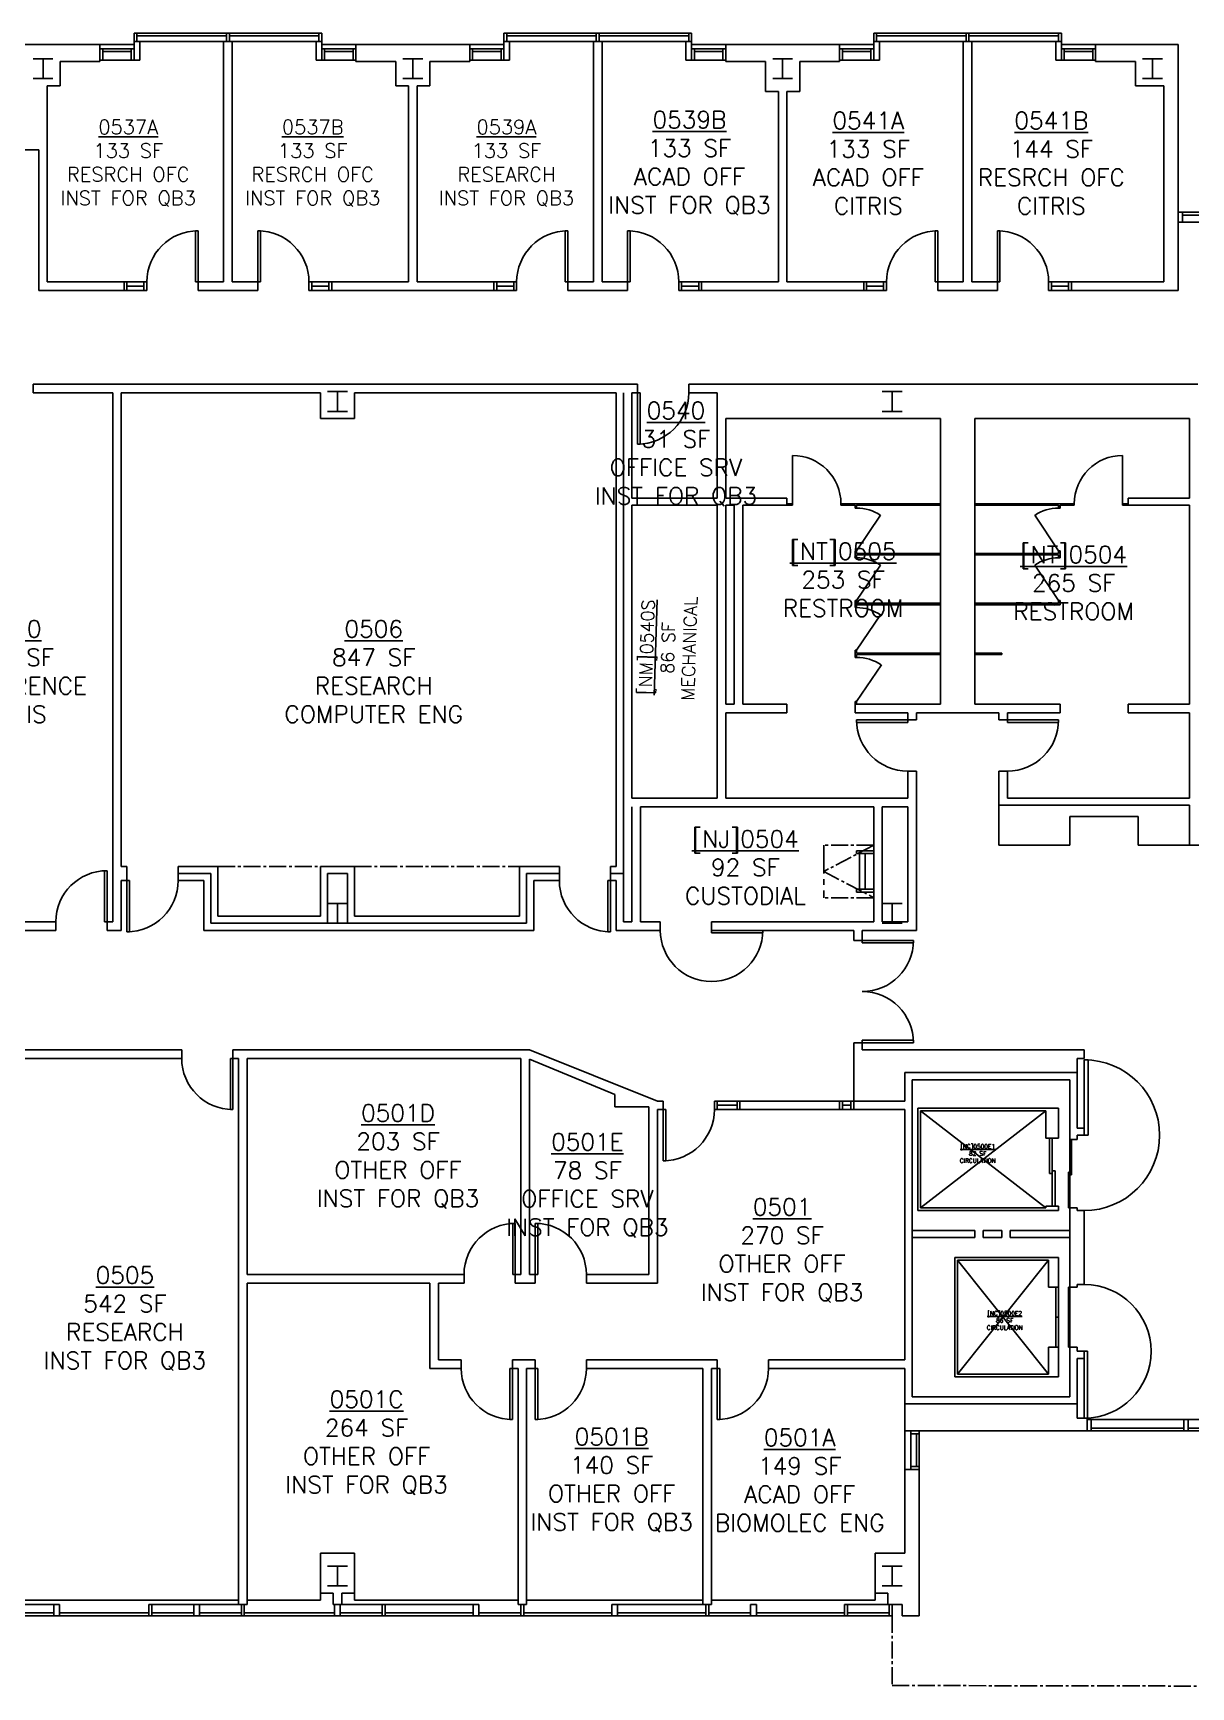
# Model space of a CAD drawing. Header units: inches. Extents: x 694 to 6809, y 464 to 5051.
# Drawn here: x 2457 to 3271, y 2235 to 3398 of the extents above; entities that cross this region are included whole.
import ezdxf

# ---------------------------------------------------------------- set-up
doc = ezdxf.new("R2010")
doc.units = ezdxf.units.IN
doc.header["$LTSCALE"] = 48
doc.header["$MEASUREMENT"] = 0
doc.linetypes.add('CENTER', pattern=[2, 1.25, -0.25, 0.25, -0.25])
doc.linetypes.add('CENTER2', pattern=[1.125, 0.75, -0.125, 0.125, -0.125])
for name, color, linetype in [('A-AREA-IDEN-UCSC', 7, 'Continuous'), ('a-clng', 20, 'Continuous'), ('a-cols', 1, 'Continuous'), ('a-door', 3, 'Continuous'), ('a-flor-evtr', 3, 'Continuous'), ('a-flor-strs', 9, 'Continuous'), ('a-flor-tptn', 9, 'Continuous'), ('a-glaz', 5, 'Continuous'), ('a-wall', 7, 'Continuous')]:
    doc.layers.add(name, color=color, linetype=linetype)
doc.styles.get("Standard").update_dxf_attribs({"font": 'romans.shx'})

msp = doc.modelspace()

# ---------------------------------------------------------------- linework, layer by layer
at = {"layer": 'a-clng', "linetype": 'CENTER2', "ltscale": 0.333333}
for p, q in [((3048.1, 2826.7), (3013.1, 2826.7)), ((3048.1, 2826.7), (3013.1, 2808.2)), ((2587.1, 2811.7), (2659.1, 2811.7)), ((2683.1, 2811.7), (2799.1, 2811.7)), ((3013.1, 2808.2), (3048.1, 2789.7)), ((3048.1, 2789.7), (3013.1, 2789.7)), ((3061.1, 2284.7), (3061.1, 2235.7)), ((3061.1, 2235.7), (3617.1, 2234.7))]:
    msp.add_line(p, q, dxfattribs=at)
at = {"layer": 'a-clng', "linetype": 'CENTER', "ltscale": 0.333333}
msp.add_line((3013.1, 2826.7), (3013.1, 2789.7), dxfattribs=at)
at = {"layer": 'a-cols'}
for p, q in [((2471.1, 3379.7), (2457.1, 3379.7)), ((2464.1, 3365.7), (2464.1, 3379.7)), ((2731.1, 3379.7), (2717.1, 3379.7)), ((2724.1, 3365.7), (2724.1, 3379.7)), ((2991.1, 3379.7), (2977.1, 3379.7)), ((2984.1, 3365.7), (2984.1, 3379.7)), ((3251.1, 3379.7), (3237.1, 3379.7)), ((3244.1, 3365.7), (3244.1, 3379.7)), ((2471.1, 3365.7), (2457.1, 3365.7)), ((2731.1, 3365.7), (2717.1, 3365.7)), ((2991.1, 3365.7), (2977.1, 3365.7)), ((3251.1, 3365.7), (3237.1, 3365.7)), ((2664.1, 3145.7), (2678.1, 3145.7)), ((2671.1, 3131.7), (2671.1, 3145.7)), ((3054.1, 3145.7), (3068.1, 3145.7)), ((3061.1, 3131.7), (3061.1, 3145.7)), ((2664.1, 3131.7), (2678.1, 3131.7)), ((3054.1, 3131.7), (3068.1, 3131.7)), ((2664.1, 2785.7), (2678.1, 2785.7)), ((2664.1, 2785.7), (2678.1, 2785.7)), ((2671.1, 2771.7), (2671.1, 2785.7)), ((2671.1, 2785.7), (2671.1, 2771.7)), ((3054.1, 2785.7), (3068.1, 2785.7)), ((3061.1, 2771.7), (3061.1, 2785.7)), ((2664.1, 2771.7), (2678.1, 2771.7)), ((2664.1, 2771.7), (2678.1, 2771.7)), ((3054.1, 2771.7), (3068.1, 2771.7)), ((2664.1, 2319.7), (2678.1, 2319.7)), ((2671.1, 2305.7), (2671.1, 2319.7)), ((3054.1, 2319.7), (3068.1, 2319.7)), ((3061.1, 2305.7), (3061.1, 2319.7)), ((2664.1, 2305.7), (2678.1, 2305.7)), ((3054.1, 2305.7), (3068.1, 2305.7))]:
    msp.add_line(p, q, dxfattribs=at)
at = {"layer": 'a-door'}
for p, q in [((2573.1, 3258.7), (2571.3, 3258.7)), ((2571.3, 3258.7), (2571.3, 3222.7)), ((2573.1, 3222.7), (2573.1, 3258.7)), ((2615.1, 3222.7), (2615.1, 3258.7)), ((2615.1, 3258.7), (2616.9, 3258.7)), ((2616.9, 3258.7), (2616.9, 3222.7)), ((2833.1, 3258.7), (2831.3, 3258.7)), ((2831.3, 3258.7), (2831.3, 3222.7)), ((2833.1, 3222.7), (2833.1, 3258.7)), ((2875.1, 3222.7), (2875.1, 3258.7)), ((2875.1, 3258.7), (2876.9, 3258.7)), ((2876.9, 3258.7), (2876.9, 3222.7)), ((3093.1, 3258.7), (3091.3, 3258.7)), ((3091.3, 3258.7), (3091.3, 3222.7)), ((3093.1, 3222.7), (3093.1, 3258.7)), ((3135.1, 3222.7), (3135.1, 3258.7)), ((3135.1, 3258.7), (3136.9, 3258.7)), ((3136.9, 3258.7), (3136.9, 3222.7)), ((2571.3, 3222.7), (2573.1, 3222.7)), ((2616.9, 3222.7), (2615.1, 3222.7)), ((2831.3, 3222.7), (2833.1, 3222.7)), ((2876.9, 3222.7), (2875.1, 3222.7)), ((3091.3, 3222.7), (3093.1, 3222.7)), ((3136.9, 3222.7), (3135.1, 3222.7)), ((2882.1, 3144.7), (2882.1, 3108.7)), ((2883.9, 3144.7), (2882.1, 3144.7)), ((2883.9, 3108.7), (2883.9, 3144.7)), ((2882.1, 3108.7), (2883.9, 3108.7)), ((3072.1, 2914.7), (3036.1, 2914.7)), ((3036.1, 2914.7), (3036.1, 2912.9)), ((3036.1, 2912.9), (3072.1, 2912.9)), ((3072.1, 2912.9), (3072.1, 2914.7)), ((3142.1, 2914.7), (3178.1, 2914.7)), ((3142.1, 2912.9), (3142.1, 2914.7)), ((3178.1, 2912.9), (3142.1, 2912.9)), ((3178.1, 2914.7), (3178.1, 2912.9)), ((2509.1, 2808.7), (2507.3, 2808.7)), ((2507.3, 2808.7), (2507.3, 2772.7)), ((2509.1, 2772.7), (2509.1, 2808.7)), ((2523.1, 2801.7), (2523.1, 2765.7)), ((2524.9, 2801.7), (2523.1, 2801.7)), ((2524.9, 2765.7), (2524.9, 2801.7)), ((2861.3, 2765.7), (2861.3, 2801.7)), ((2861.3, 2801.7), (2863.1, 2801.7)), ((2863.1, 2801.7), (2863.1, 2765.7)), ((2507.3, 2772.7), (2509.1, 2772.7)), ((2523.1, 2765.7), (2524.9, 2765.7)), ((2863.1, 2765.7), (2861.3, 2765.7)), ((2934.1, 2766.7), (2970.1, 2766.7)), ((2934.1, 2764.9), (2934.1, 2766.7)), ((2970.1, 2764.9), (2934.1, 2764.9)), ((2970.1, 2766.7), (2970.1, 2764.9)), ((3040.1, 2759.7), (3076.1, 2759.7)), ((3040.1, 2757.9), (3040.1, 2759.7)), ((3076.1, 2757.9), (3040.1, 2757.9)), ((3076.1, 2759.7), (3076.1, 2757.9)), ((3076.1, 2689.5), (3040.1, 2689.5)), ((3040.1, 2689.5), (3040.1, 2687.7)), ((3040.1, 2687.7), (3076.1, 2687.7)), ((3076.1, 2687.7), (3076.1, 2689.5)), ((2595.8, 2640.7), (2595.8, 2676.7)), ((2595.8, 2676.7), (2597.6, 2676.7)), ((2597.6, 2676.7), (2597.6, 2640.7)), ((3196.1, 2622.7), (3196.1, 2675.7)), ((3196.1, 2675.7), (3198.8, 2675.7)), ((3198.8, 2675.7), (3198.8, 2622.7)), ((2597.6, 2640.7), (2595.8, 2640.7)), ((2900.1, 2640.7), (2900.1, 2604.7)), ((2901.9, 2640.7), (2900.1, 2640.7)), ((2901.9, 2604.7), (2901.9, 2640.7)), ((3171.6, 2595.7), (3171.6, 2620.7)), ((3171.6, 2620.7), (3173.6, 2620.7)), ((3173.6, 2572.7), (3173.6, 2620.7)), ((3186.1, 2571.7), (3186.1, 2619.7)), ((3187.1, 2619.7), (3186.1, 2619.7)), ((3187.1, 2594.7), (3187.1, 2619.7)), ((3198.8, 2622.7), (3196.1, 2622.7)), ((2900.1, 2604.7), (2901.9, 2604.7)), ((3171.6, 2595.7), (3173.6, 2595.7)), ((3173.6, 2597.7), (3175.6, 2597.7)), ((3175.6, 2572.7), (3175.6, 2597.7)), ((3185.1, 2571.7), (3185.1, 2596.7)), ((3186.1, 2596.7), (3185.1, 2596.7)), ((3187.1, 2594.7), (3186.1, 2594.7)), ((3173.6, 2572.7), (3175.6, 2572.7)), ((3186.1, 2571.7), (3185.1, 2571.7)), ((2796.1, 2560.7), (2794.3, 2560.7)), ((2794.3, 2560.7), (2794.3, 2524.7)), ((2796.1, 2524.7), (2796.1, 2560.7)), ((2810.1, 2524.7), (2810.1, 2560.7)), ((2810.1, 2560.7), (2811.9, 2560.7)), ((2811.9, 2560.7), (2811.9, 2524.7)), ((2794.3, 2524.7), (2796.1, 2524.7)), ((2811.9, 2524.7), (2810.1, 2524.7)), ((3176.1, 2515.7), (3178.1, 2515.7)), ((3176.1, 2473.7), (3176.1, 2515.7)), ((3178.1, 2515.7), (3178.1, 2473.7)), ((3185.1, 2515.7), (3186.1, 2515.7)), ((3185.1, 2473.7), (3185.1, 2515.7)), ((3186.1, 2515.7), (3186.1, 2473.7)), ((3178.1, 2494.7), (3176.1, 2494.7)), ((3178.1, 2473.7), (3176.1, 2473.7)), ((3186.1, 2473.7), (3185.1, 2473.7)), ((3196.1, 2470.7), (3196.1, 2423.7)), ((3198.5, 2470.7), (3196.1, 2470.7)), ((3198.5, 2423.7), (3198.5, 2470.7)), ((2792.3, 2422.7), (2792.3, 2458.7)), ((2792.3, 2458.7), (2794.1, 2458.7)), ((2794.1, 2458.7), (2794.1, 2422.7)), ((2810.1, 2458.7), (2810.1, 2422.7)), ((2811.9, 2458.7), (2810.1, 2458.7)), ((2811.9, 2422.7), (2811.9, 2458.7)), ((2938.1, 2458.7), (2938.1, 2422.7)), ((2939.9, 2458.7), (2938.1, 2458.7)), ((2939.9, 2422.7), (2939.9, 2458.7)), ((2794.1, 2422.7), (2792.3, 2422.7)), ((2810.1, 2422.7), (2811.9, 2422.7)), ((2938.1, 2422.7), (2939.9, 2422.7)), ((3196.1, 2423.7), (3198.5, 2423.7))]:
    msp.add_line(p, q, dxfattribs=at)
for centre, radius, start, end in [((2573.1, 3222.7), 36, 90, 180), ((2615.1, 3222.7), 36, 0, 90), ((2833.1, 3222.7), 36, 90, 180), ((2875.1, 3222.7), 36, 0, 90), ((3093.1, 3222.7), 36, 90, 180), ((3135.1, 3222.7), 36, 0, 90), ((2882.1, 3144.7), 36, 270, 0), ((3072.1, 2914.7), 36, 180, 270), ((3142.1, 2914.7), 36, 270, 0), ((2509.1, 2772.7), 36, 90, 180), ((2523.1, 2801.7), 36, 270, 0), ((2863.1, 2801.7), 36, 180, 270), ((2934.1, 2766.7), 36, 180, 0), ((3040.1, 2759.7), 36, 270, 0), ((3040.1, 2687.7), 36, 0, 90), ((2597.6, 2676.7), 36, 180, 270), ((3196.1, 2622.7), 53, 270, 90), ((2900.1, 2640.7), 36, 270, 0), ((2796.1, 2524.7), 36, 90, 180), ((2810.1, 2524.7), 36, 0, 90), ((3196.1, 2470.7), 47, 270, 90), ((2794.1, 2458.7), 36, 180, 270), ((2810.1, 2458.7), 36, 270, 0), ((2938.1, 2458.7), 36, 270, 0)]:
    msp.add_arc(centre, radius, start, end, dxfattribs=at)
at = {"layer": 'a-flor-evtr'}
for p, q in [((3079.1, 2569.7), (3079.1, 2641.7)), ((3178.1, 2641.7), (3079.1, 2641.7)), ((3178.1, 2620.7), (3178.1, 2641.7)), ((3169.1, 2639.7), (3081.1, 2639.7)), ((3081.1, 2571.7), (3081.1, 2639.7)), ((3169.1, 2639.7), (3081.1, 2571.7)), ((3081.1, 2639.7), (3169.1, 2571.7)), ((3169.1, 2620.7), (3169.1, 2639.7)), ((3178.1, 2620.7), (3169.1, 2620.7)), ((3169.1, 2571.7), (3081.1, 2571.7)), ((3178.1, 2572.7), (3169.1, 2572.7)), ((3169.1, 2571.7), (3169.1, 2572.7)), ((3178.1, 2569.7), (3178.1, 2572.7)), ((3178.1, 2569.7), (3079.1, 2569.7)), ((3178.1, 2536.7), (3105.1, 2536.7)), ((3105.1, 2452.7), (3105.1, 2536.7)), ((3178.1, 2515.7), (3178.1, 2536.7)), ((3171.1, 2534.7), (3107.1, 2534.7)), ((3107.1, 2454.7), (3107.1, 2534.7)), ((3171.1, 2534.7), (3107.1, 2454.7)), ((3107.1, 2534.7), (3171.1, 2454.7)), ((3171.1, 2515.7), (3171.1, 2534.7)), ((3178.1, 2515.7), (3171.1, 2515.7)), ((3171.1, 2454.7), (3171.1, 2473.7)), ((3178.1, 2473.7), (3171.1, 2473.7)), ((3178.1, 2452.7), (3178.1, 2473.7)), ((3171.1, 2454.7), (3107.1, 2454.7)), ((3178.1, 2452.7), (3105.1, 2452.7))]:
    msp.add_line(p, q, dxfattribs=at)
at = {"layer": 'a-flor-strs', "ltscale": 0.333333}
for p, q in [((3048.1, 2822.7), (3036.1, 2822.7)), ((3048.1, 2820.7), (3036.1, 2820.7)), ((3038.1, 2820.7), (3038.1, 2795.7)), ((3042.1, 2820.7), (3042.1, 2795.7)), ((3048.1, 2795.7), (3036.1, 2795.7)), ((3048.1, 2793.7), (3036.1, 2793.7))]:
    msp.add_line(p, q, dxfattribs=at)
at = {"layer": 'a-flor-strs'}
for p, q in [((3036.1, 2820.7), (3036.1, 2822.7)), ((3048.1, 2820.7), (3048.1, 2822.7)), ((3036.1, 2795.7), (3036.1, 2793.7)), ((3048.1, 2795.7), (3048.1, 2793.7))]:
    msp.add_line(p, q, dxfattribs=at)
at = {"layer": 'a-flor-tptn'}
for p, q in [((2991.1, 3066.7), (2991.1, 3100.7)), ((3223.1, 3066.7), (3223.1, 3100.7)), ((2991.1, 3066.7), (2987.1, 3066.7)), ((2987.1, 3066.7), (2987.1, 3065.7)), ((2991.1, 3065.7), (2987.1, 3065.7)), ((2991.1, 3066.7), (2991.1, 3065.7)), ((3095.1, 3066.7), (3025.1, 3066.7)), ((3025.1, 3066.7), (3025.1, 3065.7)), ((3035.1, 3065.7), (3025.1, 3065.7)), ((3035.1, 3065.7), (3035.1, 3063.7)), ((3036.1, 3063.7), (3035.1, 3063.7)), ((3095.1, 3065.7), (3036.1, 3065.7)), ((3036.1, 3065.7), (3036.1, 3063.7)), ((3095.1, 3066.7), (3095.1, 3065.7)), ((3119.1, 3066.7), (3189.1, 3066.7)), ((3119.1, 3065.7), (3119.1, 3066.7)), ((3119.1, 3065.7), (3178.1, 3065.7)), ((3178.1, 3065.7), (3178.1, 3063.7)), ((3178.1, 3063.7), (3179.1, 3063.7)), ((3179.1, 3065.7), (3179.1, 3063.7)), ((3179.1, 3065.7), (3189.1, 3065.7)), ((3189.1, 3066.7), (3189.1, 3065.7)), ((3223.1, 3066.7), (3223.1, 3065.7)), ((3223.1, 3066.7), (3227.1, 3066.7)), ((3223.1, 3065.7), (3227.1, 3065.7)), ((3227.1, 3066.7), (3227.1, 3065.7)), ((3036.1, 3033.7), (3052.9, 3058.6)), ((3178.1, 3033.7), (3161.3, 3058.6)), ((3036.1, 3033.7), (3035.1, 3033.7)), ((3035.1, 3033.7), (3035.1, 3028.7)), ((3036.1, 3028.7), (3035.1, 3028.7)), ((3036.1, 3033.7), (3036.1, 3031.7)), ((3095.1, 3031.7), (3036.1, 3031.7)), ((3095.1, 3030.7), (3036.1, 3030.7)), ((3036.1, 3030.7), (3036.1, 3028.7)), ((3095.1, 3031.7), (3095.1, 3030.7)), ((3119.1, 3031.7), (3178.1, 3031.7)), ((3119.1, 3030.7), (3119.1, 3031.7)), ((3119.1, 3030.7), (3178.1, 3030.7)), ((3178.1, 3033.7), (3179.1, 3033.7)), ((3178.1, 3033.7), (3178.1, 3031.7)), ((3178.1, 3030.7), (3178.1, 3028.7)), ((3178.1, 3028.7), (3179.1, 3028.7)), ((3179.1, 3033.7), (3179.1, 3028.7)), ((3036.1, 2998.7), (3052.9, 3023.6)), ((3178.1, 2998.7), (3161.3, 3023.6)), ((3036.1, 2998.7), (3035.1, 2998.7)), ((3035.1, 2998.7), (3035.1, 2993.7)), ((3036.1, 2993.7), (3035.1, 2993.7)), ((3036.1, 2998.7), (3036.1, 2996.7)), ((3095.1, 2996.7), (3036.1, 2996.7)), ((3095.1, 2995.7), (3036.1, 2995.7)), ((3036.1, 2995.7), (3036.1, 2993.7)), ((3095.1, 2996.7), (3095.1, 2995.7)), ((3119.1, 2996.7), (3178.1, 2996.7)), ((3119.1, 2995.7), (3119.1, 2996.7)), ((3119.1, 2995.7), (3179.1, 2995.7)), ((3178.1, 2998.7), (3179.1, 2998.7)), ((3178.1, 2998.7), (3178.1, 2996.7)), ((3179.1, 2998.7), (3179.1, 2995.7)), ((3036.1, 2963.7), (3052.9, 2988.6)), ((3036.1, 2963.7), (3035.1, 2963.7)), ((3035.1, 2963.7), (3035.1, 2958.7)), ((3036.1, 2958.7), (3035.1, 2958.7)), ((3036.1, 2963.7), (3036.1, 2961.7)), ((3095.1, 2961.7), (3036.1, 2961.7)), ((3095.1, 2960.7), (3036.1, 2960.7)), ((3036.1, 2960.7), (3036.1, 2958.7)), ((3095.1, 2961.7), (3095.1, 2960.7)), ((3119.1, 2961.7), (3138.1, 2961.7)), ((3119.1, 2960.7), (3119.1, 2961.7)), ((3119.1, 2960.7), (3138.1, 2960.7)), ((3138.1, 2961.7), (3138.1, 2960.7)), ((3036.1, 2927.7), (3053.5, 2953.4)), ((3036.1, 2927.7), (3035.1, 2927.7)), ((3035.1, 2927.7), (3035.1, 2925.7)), ((3036.1, 2925.7), (3035.1, 2925.7)), ((3036.1, 2927.7), (3036.1, 2925.7))]:
    msp.add_line(p, q, dxfattribs=at)
for centre, radius, start, end in [((2991.1, 3066.7), 34, 0, 90), ((3223.1, 3066.7), 34, 90, 180), ((3036.1, 3033.7), 30, 56, 90), ((3178.1, 3033.7), 30, 90, 124), ((3036.1, 2998.7), 30, 56, 90), ((3178.1, 2998.7), 30, 90, 124), ((3036.1, 2963.7), 30, 56, 90), ((3036.1, 2927.7), 31, 56, 90)]:
    msp.add_arc(centre, radius, start, end, dxfattribs=at)
at = {"layer": 'a-glaz'}
for p, q in [((2528.1, 3397.7), (2660.1, 3397.7)), ((2528.1, 3391.7), (2528.1, 3397.7)), ((2530.1, 3391.7), (2530.1, 3397.7)), ((2593.1, 3391.7), (2593.1, 3397.7)), ((2595.1, 3391.7), (2595.1, 3397.7)), ((2658.1, 3391.7), (2658.1, 3397.7)), ((2660.1, 3391.7), (2660.1, 3397.7)), ((2788.1, 3397.7), (2920.1, 3397.7)), ((2788.1, 3391.7), (2788.1, 3397.7)), ((2790.1, 3391.7), (2790.1, 3397.7)), ((2853.1, 3391.7), (2853.1, 3397.7)), ((2855.1, 3391.7), (2855.1, 3397.7)), ((2918.1, 3391.7), (2918.1, 3397.7)), ((2920.1, 3391.7), (2920.1, 3397.7)), ((3048.1, 3397.7), (3180.1, 3397.7)), ((3048.1, 3391.7), (3048.1, 3397.7)), ((3050.1, 3391.7), (3050.1, 3397.7)), ((3113.1, 3391.7), (3113.1, 3397.7)), ((3115.1, 3391.7), (3115.1, 3397.7)), ((3178.1, 3391.7), (3178.1, 3397.7)), ((3180.1, 3391.7), (3180.1, 3397.7)), ((2504.1, 3389.7), (2528.1, 3389.7)), ((2504.1, 3378.7), (2504.1, 3389.7)), ((2528.1, 3386.7), (2504.1, 3386.7)), ((2506.1, 3378.7), (2506.1, 3386.7)), ((2526.1, 3384.7), (2506.1, 3384.7)), ((2526.1, 3378.7), (2526.1, 3386.7)), ((2528.1, 3391.7), (2660.1, 3391.7)), ((2528.1, 3389.7), (2528.1, 3378.7)), ((2530.1, 3395.7), (2593.1, 3395.7)), ((2595.1, 3395.7), (2658.1, 3395.7)), ((2684.1, 3389.7), (2660.1, 3389.7)), ((2660.1, 3389.7), (2660.1, 3378.7)), ((2660.1, 3386.7), (2684.1, 3386.7)), ((2662.1, 3378.7), (2662.1, 3386.7)), ((2662.1, 3384.7), (2682.1, 3384.7)), ((2682.1, 3378.7), (2682.1, 3386.7)), ((2684.1, 3378.7), (2684.1, 3389.7)), ((2764.1, 3389.7), (2788.1, 3389.7)), ((2764.1, 3378.7), (2764.1, 3389.7)), ((2788.1, 3386.7), (2764.1, 3386.7)), ((2766.1, 3378.7), (2766.1, 3386.7)), ((2786.1, 3384.7), (2766.1, 3384.7)), ((2786.1, 3378.7), (2786.1, 3386.7)), ((2788.1, 3391.7), (2920.1, 3391.7)), ((2788.1, 3389.7), (2788.1, 3378.7)), ((2790.1, 3395.7), (2853.1, 3395.7)), ((2855.1, 3395.7), (2918.1, 3395.7)), ((2944.1, 3389.7), (2920.1, 3389.7)), ((2920.1, 3389.7), (2920.1, 3378.7)), ((2920.1, 3386.7), (2944.1, 3386.7)), ((2922.1, 3378.7), (2922.1, 3386.7)), ((2922.1, 3384.7), (2942.1, 3384.7)), ((2942.1, 3378.7), (2942.1, 3386.7)), ((2944.1, 3378.7), (2944.1, 3389.7)), ((3024.1, 3389.7), (3048.1, 3389.7)), ((3024.1, 3378.7), (3024.1, 3389.7)), ((3048.1, 3386.7), (3024.1, 3386.7)), ((3026.1, 3378.7), (3026.1, 3386.7)), ((3046.1, 3384.7), (3026.1, 3384.7)), ((3046.1, 3378.7), (3046.1, 3386.7)), ((3048.1, 3391.7), (3180.1, 3391.7)), ((3048.1, 3389.7), (3048.1, 3378.7)), ((3050.1, 3395.7), (3113.1, 3395.7)), ((3115.1, 3395.7), (3178.1, 3395.7)), ((3204.1, 3389.7), (3180.1, 3389.7)), ((3180.1, 3389.7), (3180.1, 3378.7)), ((3204.1, 3386.7), (3180.1, 3386.7)), ((3182.1, 3378.7), (3182.1, 3386.7)), ((3182.1, 3384.7), (3202.1, 3384.7)), ((3202.1, 3378.7), (3202.1, 3386.7)), ((3204.1, 3378.7), (3204.1, 3389.7)), ((2528.1, 3378.7), (2504.1, 3378.7)), ((2660.1, 3378.7), (2684.1, 3378.7)), ((2788.1, 3378.7), (2764.1, 3378.7)), ((2920.1, 3378.7), (2944.1, 3378.7)), ((3048.1, 3378.7), (3024.1, 3378.7)), ((3180.1, 3378.7), (3204.1, 3378.7)), ((3394.1, 3271.7), (3262.1, 3271.7)), ((3262.1, 3271.7), (3262.1, 3264.7)), ((3265.1, 3271.7), (3265.1, 3264.7)), ((3326.6, 3269.7), (3265.1, 3269.7)), ((3394.1, 3264.7), (3262.1, 3264.7)), ((2537.1, 3222.7), (2521.1, 3222.7)), ((2521.1, 3222.7), (2521.1, 3216.7)), ((2523.1, 3216.7), (2523.1, 3222.7)), ((2535.1, 3216.7), (2535.1, 3222.7)), ((2537.1, 3216.7), (2537.1, 3222.7)), ((2651.1, 3222.7), (2667.1, 3222.7)), ((2651.1, 3216.7), (2651.1, 3222.7)), ((2653.1, 3216.7), (2653.1, 3222.7)), ((2665.1, 3216.7), (2665.1, 3222.7)), ((2667.1, 3222.7), (2667.1, 3216.7)), ((2797.1, 3222.7), (2781.1, 3222.7)), ((2781.1, 3222.7), (2781.1, 3216.7)), ((2783.1, 3216.7), (2783.1, 3222.7)), ((2795.1, 3216.7), (2795.1, 3222.7)), ((2797.1, 3216.7), (2797.1, 3222.7)), ((2911.1, 3222.7), (2927.1, 3222.7)), ((2911.1, 3216.7), (2911.1, 3222.7)), ((2913.1, 3216.7), (2913.1, 3222.7)), ((2925.1, 3216.7), (2925.1, 3222.7)), ((2927.1, 3222.7), (2927.1, 3216.7)), ((3057.1, 3222.7), (3041.1, 3222.7)), ((3041.1, 3222.7), (3041.1, 3216.7)), ((3043.1, 3216.7), (3043.1, 3222.7)), ((3055.1, 3216.7), (3055.1, 3222.7)), ((3057.1, 3216.7), (3057.1, 3222.7)), ((3171.1, 3222.7), (3187.1, 3222.7)), ((3171.1, 3216.7), (3171.1, 3222.7)), ((3173.1, 3216.7), (3173.1, 3222.7)), ((3185.1, 3216.7), (3185.1, 3222.7)), ((3187.1, 3222.7), (3187.1, 3216.7)), ((2521.1, 3216.7), (2537.1, 3216.7)), ((2535.1, 3219.7), (2523.1, 3219.7)), ((2667.1, 3216.7), (2651.1, 3216.7)), ((2653.1, 3219.7), (2665.1, 3219.7)), ((2781.1, 3216.7), (2797.1, 3216.7)), ((2795.1, 3219.7), (2783.1, 3219.7)), ((2927.1, 3216.7), (2911.1, 3216.7)), ((2913.1, 3219.7), (2925.1, 3219.7)), ((3041.1, 3216.7), (3057.1, 3216.7)), ((3055.1, 3219.7), (3043.1, 3219.7)), ((3187.1, 3216.7), (3171.1, 3216.7)), ((3173.1, 3219.7), (3185.1, 3219.7)), ((2936.1, 2640.7), (2936.1, 2646.7)), ((2936.1, 2646.7), (2954.1, 2646.7)), ((2936.1, 2640.7), (2936.1, 2646.7)), ((2954.1, 2640.7), (2936.1, 2640.7)), ((2938.1, 2640.7), (2938.1, 2646.7)), ((2952.1, 2643.7), (2938.1, 2643.7)), ((2952.1, 2640.7), (2952.1, 2646.7)), ((2954.1, 2646.7), (2954.1, 2640.7)), ((3024.1, 2640.7), (3024.1, 2646.7)), ((3024.1, 2646.7), (3034.1, 2646.7)), ((3024.1, 2640.7), (3024.1, 2646.7)), ((3034.1, 2640.7), (3024.1, 2640.7)), ((3026.1, 2640.7), (3026.1, 2646.7)), ((3032.1, 2643.7), (3026.1, 2643.7)), ((3032.1, 2640.7), (3032.1, 2646.7)), ((3034.1, 2646.7), (3034.1, 2640.7)), ((3198.1, 2414.7), (3198.1, 2422.7)), ((3198.1, 2422.7), (3388.2, 2422.7)), ((3201.1, 2422.7), (3201.1, 2414.7)), ((3266.1, 2422.7), (3266.1, 2414.7)), ((3269.1, 2422.7), (3269.1, 2414.7)), ((3070.1, 2387.7), (3070.1, 2414.7)), ((3070.1, 2414.7), (3080.1, 2414.7)), ((3074.1, 2387.7), (3074.1, 2414.7)), ((3080.1, 2412.7), (3074.1, 2412.7)), ((3078.1, 2389.7), (3078.1, 2412.7)), ((3080.1, 2414.7), (3080.1, 2387.7)), ((3386.5, 2414.7), (3198.1, 2414.7)), ((3266.1, 2416.7), (3201.1, 2416.7)), ((3342.1, 2416.7), (3269.1, 2416.7)), ((3080.1, 2387.7), (3070.1, 2387.7)), ((3080.1, 2389.7), (3074.1, 2389.7)), ((2407.6, 2292.7), (2475.6, 2292.7)), ((2471.6, 2284.7), (2471.6, 2292.7)), ((2475.6, 2284.7), (2475.6, 2292.7)), ((2538.6, 2284.7), (2538.6, 2292.7)), ((2538.6, 2292.7), (2540.6, 2292.7)), ((2540.6, 2284.7), (2540.6, 2292.7)), ((2540.6, 2292.7), (2605.6, 2292.7)), ((2570.1, 2284.7), (2570.1, 2292.7)), ((2574.1, 2292.7), (2570.1, 2292.7)), ((2574.1, 2284.7), (2574.1, 2292.7)), ((2603.6, 2284.7), (2603.6, 2292.7)), ((2605.6, 2292.7), (2603.6, 2292.7)), ((2605.6, 2284.7), (2605.6, 2292.7)), ((2669.1, 2284.7), (2669.1, 2292.7)), ((2770.6, 2292.7), (2669.1, 2292.7)), ((2673.1, 2284.7), (2673.1, 2292.7)), ((2702.6, 2284.7), (2702.6, 2292.7)), ((2704.6, 2284.7), (2704.6, 2292.7)), ((2766.6, 2292.7), (2766.6, 2284.7)), ((2770.6, 2292.7), (2770.6, 2284.7)), ((2800.1, 2292.7), (2800.1, 2284.7)), ((2802.1, 2292.7), (2800.1, 2292.7)), ((2802.1, 2292.7), (2802.1, 2284.7)), ((2864.1, 2284.7), (2864.1, 2292.7)), ((2932.1, 2292.7), (2864.1, 2292.7)), ((2868.1, 2284.7), (2868.1, 2292.7)), ((2930.1, 2284.7), (2930.1, 2292.7)), ((2932.1, 2284.7), (2932.1, 2292.7)), ((2961.6, 2284.7), (2961.6, 2292.7)), ((2965.6, 2292.7), (2961.6, 2292.7)), ((2965.6, 2284.7), (2965.6, 2292.7)), ((3027.6, 2284.7), (3027.6, 2292.7)), ((3061.1, 2292.7), (3027.6, 2292.7)), ((3029.6, 2284.7), (3029.6, 2292.7)), ((3061.1, 2292.7), (3059.1, 2292.7)), ((3059.1, 2284.7), (3059.1, 2292.7)), ((3061.1, 2284.7), (3061.1, 2292.7)), ((3061.1, 2284.7), (1694.1, 2284.7)), ((2409.6, 2286.7), (2471.6, 2286.7)), ((2475.6, 2286.7), (2538.6, 2286.7)), ((2570.1, 2286.7), (2540.6, 2286.7)), ((2540.6, 2286.7), (2543.5, 2286.7)), ((2603.6, 2286.7), (2574.1, 2286.7)), ((2669.1, 2286.7), (2605.6, 2286.7)), ((2702.6, 2286.7), (2673.1, 2286.7)), ((2766.6, 2286.7), (2704.6, 2286.7)), ((2800.1, 2286.7), (2770.6, 2286.7)), ((2864.1, 2286.7), (2802.1, 2286.7)), ((2930.1, 2286.7), (2868.1, 2286.7)), ((2961.6, 2286.7), (2932.1, 2286.7)), ((3027.6, 2286.7), (2965.6, 2286.7)), ((3059.1, 2286.7), (3029.6, 2286.7))]:
    msp.add_line(p, q, dxfattribs=at)
at = {"layer": 'a-wall'}
for p, q in [((2446.1, 3389.7), (2504.1, 3389.7)), ((2504.1, 3377.7), (2504.1, 3389.7)), ((2528.1, 3378.7), (2528.1, 3391.7)), ((2528.1, 3391.7), (2532.1, 3391.7)), ((2532.1, 3378.7), (2532.1, 3391.7)), ((2591.1, 3391.7), (2597.1, 3391.7)), ((2591.1, 3222.7), (2591.1, 3391.7)), ((2597.1, 3222.7), (2597.1, 3391.7)), ((2656.1, 3378.7), (2656.1, 3391.7)), ((2660.1, 3391.7), (2656.1, 3391.7)), ((2660.1, 3378.7), (2660.1, 3391.7)), ((2684.1, 3389.7), (2764.1, 3389.7)), ((2684.1, 3377.7), (2684.1, 3389.7)), ((2764.1, 3377.7), (2764.1, 3389.7)), ((2788.1, 3378.7), (2788.1, 3391.7)), ((2788.1, 3391.7), (2792.1, 3391.7)), ((2792.1, 3378.7), (2792.1, 3391.7)), ((2851.1, 3391.7), (2857.1, 3391.7)), ((2851.1, 3222.7), (2851.1, 3391.7)), ((2857.1, 3222.7), (2857.1, 3391.7)), ((2916.1, 3378.7), (2916.1, 3391.7)), ((2920.1, 3391.7), (2916.1, 3391.7)), ((2920.1, 3378.7), (2920.1, 3391.7)), ((2944.1, 3389.7), (3024.1, 3389.7)), ((2944.1, 3377.7), (2944.1, 3389.7)), ((3024.1, 3377.7), (3024.1, 3389.7)), ((3048.1, 3378.7), (3048.1, 3391.7)), ((3048.1, 3391.7), (3052.1, 3391.7)), ((3052.1, 3378.7), (3052.1, 3391.7)), ((3111.1, 3391.7), (3117.1, 3391.7)), ((3111.1, 3222.7), (3111.1, 3391.7)), ((3117.1, 3222.7), (3117.1, 3391.7)), ((3176.1, 3378.7), (3176.1, 3391.7)), ((3180.1, 3391.7), (3176.1, 3391.7)), ((3180.1, 3378.7), (3180.1, 3391.7)), ((3204.1, 3377.7), (3204.1, 3389.7)), ((3204.1, 3389.7), (3262.1, 3389.7)), ((3262.1, 3216.7), (3262.1, 3389.7)), ((2504.1, 3377.7), (2476.1, 3377.7)), ((2476.1, 3377.7), (2476.1, 3360.7)), ((2532.1, 3378.7), (2528.1, 3378.7)), ((2656.1, 3378.7), (2660.1, 3378.7)), ((2684.1, 3377.7), (2712.1, 3377.7)), ((2712.1, 3377.7), (2712.1, 3360.7)), ((2736.1, 3377.7), (2736.1, 3360.7)), ((2764.1, 3377.7), (2736.1, 3377.7)), ((2792.1, 3378.7), (2788.1, 3378.7)), ((2916.1, 3378.7), (2920.1, 3378.7)), ((2944.1, 3377.7), (2972.1, 3377.7)), ((2972.1, 3377.7), (2972.1, 3356.7)), ((2996.1, 3377.7), (2996.1, 3356.7)), ((3024.1, 3377.7), (2996.1, 3377.7)), ((3052.1, 3378.7), (3048.1, 3378.7)), ((3176.1, 3378.7), (3180.1, 3378.7)), ((3204.1, 3377.7), (3232.1, 3377.7)), ((3232.1, 3377.7), (3232.1, 3360.7)), ((2467.1, 3222.7), (2467.1, 3360.7)), ((2467.1, 3360.7), (2476.1, 3360.7)), ((2721.1, 3360.7), (2712.1, 3360.7)), ((2721.1, 3222.7), (2721.1, 3360.7)), ((2736.1, 3360.7), (2727.1, 3360.7)), ((2727.1, 3222.7), (2727.1, 3360.7)), ((2981.1, 3356.7), (2972.1, 3356.7)), ((2981.1, 3222.7), (2981.1, 3356.7)), ((2996.1, 3356.7), (2987.1, 3356.7)), ((2987.1, 3222.7), (2987.1, 3356.7)), ((3252.1, 3360.7), (3232.1, 3360.7)), ((3252.1, 3222.7), (3252.1, 3360.7)), ((2446.1, 3315.7), (2461.1, 3315.7)), ((2461.1, 3216.7), (2461.1, 3315.7)), ((2521.1, 3222.7), (2467.1, 3222.7)), ((2521.1, 3216.7), (2521.1, 3222.7)), ((2591.1, 3222.7), (2573.1, 3222.7)), ((2573.1, 3216.7), (2573.1, 3222.7)), ((2615.1, 3222.7), (2597.1, 3222.7)), ((2615.1, 3216.7), (2615.1, 3222.7)), ((2721.1, 3222.7), (2667.1, 3222.7)), ((2667.1, 3216.7), (2667.1, 3222.7)), ((2781.1, 3222.7), (2727.1, 3222.7)), ((2781.1, 3216.7), (2781.1, 3222.7)), ((2851.1, 3222.7), (2833.1, 3222.7)), ((2833.1, 3216.7), (2833.1, 3222.7)), ((2875.1, 3222.7), (2857.1, 3222.7)), ((2875.1, 3216.7), (2875.1, 3222.7)), ((2981.1, 3222.7), (2927.1, 3222.7)), ((2927.1, 3216.7), (2927.1, 3222.7)), ((3041.1, 3222.7), (2987.1, 3222.7)), ((3041.1, 3216.7), (3041.1, 3222.7)), ((3111.1, 3222.7), (3093.1, 3222.7)), ((3093.1, 3216.7), (3093.1, 3222.7)), ((3135.1, 3222.7), (3117.1, 3222.7)), ((3135.1, 3216.7), (3135.1, 3222.7)), ((3252.1, 3222.7), (3187.1, 3222.7)), ((3187.1, 3216.7), (3187.1, 3222.7)), ((2521.1, 3216.7), (2461.1, 3216.7)), ((2615.1, 3216.7), (2573.1, 3216.7)), ((2781.1, 3216.7), (2667.1, 3216.7)), ((2875.1, 3216.7), (2833.1, 3216.7)), ((3041.1, 3216.7), (2927.1, 3216.7)), ((3135.1, 3216.7), (3093.1, 3216.7)), ((3262.1, 3216.7), (3187.1, 3216.7)), ((2882.1, 3150.7), (2457.1, 3150.7)), ((2457.1, 3150.7), (2457.1, 3144.7)), ((2513.1, 3144.7), (2457.1, 3144.7)), ((2513.1, 3144.7), (2513.1, 2772.7)), ((2659.1, 3144.7), (2519.1, 3144.7)), ((2519.1, 3144.7), (2519.1, 2811.7)), ((2659.1, 3144.7), (2659.1, 3126.7)), ((2683.1, 3144.7), (2683.1, 3126.7)), ((2683.1, 3144.7), (2867.1, 3144.7)), ((2867.1, 3144.7), (2867.1, 2811.7)), ((2872.1, 3144.7), (2872.1, 2772.7)), ((2878.1, 3144.7), (2878.1, 3070.7)), ((2882.1, 3144.7), (2878.1, 3144.7)), ((2882.1, 3150.7), (2882.1, 3144.7)), ((3276.1, 3150.7), (2918.1, 3150.7)), ((2918.1, 3150.7), (2918.1, 3144.7)), ((2938.1, 3144.7), (2918.1, 3144.7)), ((2938.1, 3144.7), (2938.1, 3070.7)), ((2683.1, 3126.7), (2659.1, 3126.7)), ((3095.1, 3126.7), (2944.1, 3126.7)), ((2944.1, 3126.7), (2944.1, 3070.7)), ((3095.1, 3126.7), (3095.1, 2925.7)), ((3270.1, 3126.7), (3119.1, 3126.7)), ((3119.1, 3126.7), (3119.1, 2925.7)), ((3270.1, 3126.7), (3270.1, 3070.7)), ((2938.1, 3070.7), (2878.1, 3070.7)), ((2987.1, 3070.7), (2944.1, 3070.7)), ((2987.1, 3070.7), (2987.1, 3065.7)), ((3270.1, 3070.7), (3227.1, 3070.7)), ((3227.1, 3070.7), (3227.1, 3065.7)), ((2938.1, 3065.7), (2878.1, 3065.7)), ((2878.1, 3065.7), (2878.1, 2859.7)), ((2938.1, 3065.7), (2938.1, 2859.7)), ((2944.1, 3065.7), (2944.1, 2925.7)), ((2950.1, 3065.7), (2944.1, 3065.7)), ((2950.1, 3065.7), (2950.1, 2925.7)), ((2956.1, 3065.7), (2956.1, 2925.7)), ((2987.1, 3065.7), (2956.1, 3065.7)), ((3270.1, 3065.7), (3227.1, 3065.7)), ((3270.1, 3065.7), (3270.1, 2925.7)), ((2950.1, 2925.7), (2944.1, 2925.7)), ((2987.1, 2919.7), (2944.1, 2919.7)), ((2944.1, 2919.7), (2944.1, 2859.7)), ((2987.1, 2925.7), (2956.1, 2925.7)), ((2987.1, 2925.7), (2987.1, 2919.7)), ((3095.1, 2925.7), (3035.1, 2925.7)), ((3035.1, 2925.7), (3035.1, 2919.7)), ((3072.1, 2919.7), (3035.1, 2919.7)), ((3072.1, 2919.7), (3072.1, 2914.7)), ((3078.1, 2919.7), (3078.1, 2914.7)), ((3136.1, 2919.7), (3078.1, 2919.7)), ((3179.1, 2925.7), (3119.1, 2925.7)), ((3136.1, 2919.7), (3136.1, 2914.7)), ((3142.1, 2919.7), (3142.1, 2914.7)), ((3179.1, 2919.7), (3142.1, 2919.7)), ((3179.1, 2925.7), (3179.1, 2919.7)), ((3270.1, 2925.7), (3227.1, 2925.7)), ((3227.1, 2925.7), (3227.1, 2919.7)), ((3270.1, 2919.7), (3227.1, 2919.7)), ((3270.1, 2919.7), (3270.1, 2859.7)), ((3078.1, 2914.7), (3072.1, 2914.7)), ((3142.1, 2914.7), (3136.1, 2914.7)), ((3078.1, 2878.7), (3072.1, 2878.7)), ((3072.1, 2878.7), (3072.1, 2859.7)), ((3078.1, 2878.7), (3078.1, 2766.7)), ((3142.1, 2878.7), (3136.1, 2878.7)), ((3136.1, 2878.7), (3136.1, 2826.7)), ((3142.1, 2878.7), (3142.1, 2859.7)), ((2938.1, 2859.7), (2878.1, 2859.7)), ((2878.1, 2853.7), (2878.1, 2772.7)), ((3048.1, 2853.7), (2884.1, 2853.7)), ((2884.1, 2853.7), (2884.1, 2772.7)), ((3072.1, 2859.7), (2944.1, 2859.7)), ((3048.1, 2853.7), (3048.1, 2772.7)), ((3072.1, 2853.7), (3054.1, 2853.7)), ((3054.1, 2853.7), (3054.1, 2772.7)), ((3072.1, 2853.7), (3072.1, 2772.7)), ((3270.1, 2854.7), (3136.1, 2854.7)), ((3270.1, 2859.7), (3142.1, 2859.7)), ((3270.1, 2854.7), (3270.1, 2826.7)), ((3234.1, 2846.7), (3186.1, 2846.7)), ((3186.1, 2846.7), (3186.1, 2826.7)), ((3234.1, 2846.7), (3234.1, 2826.7)), ((3186.1, 2826.7), (3136.1, 2826.7)), ((3281.6, 2826.7), (3234.1, 2826.7)), ((2523.1, 2811.7), (2519.1, 2811.7)), ((2523.1, 2811.7), (2523.1, 2801.7)), ((2587.1, 2811.7), (2559.1, 2811.7)), ((2559.1, 2811.7), (2559.1, 2801.7)), ((2582.1, 2806.7), (2559.1, 2806.7)), ((2582.1, 2806.7), (2582.1, 2771.7)), ((2587.1, 2811.7), (2587.1, 2776.7)), ((2683.1, 2811.7), (2659.1, 2811.7)), ((2659.1, 2776.7), (2659.1, 2811.7)), ((2664.1, 2771.7), (2664.1, 2806.7)), ((2678.1, 2806.7), (2664.1, 2806.7)), ((2678.1, 2771.7), (2678.1, 2806.7)), ((2683.1, 2776.7), (2683.1, 2811.7)), ((2799.1, 2811.7), (2799.1, 2776.7)), ((2827.1, 2811.7), (2799.1, 2811.7)), ((2804.1, 2806.7), (2804.1, 2771.7)), ((2827.1, 2806.7), (2804.1, 2806.7)), ((2827.1, 2811.7), (2827.1, 2801.7)), ((2867.1, 2811.7), (2863.1, 2811.7)), ((2863.1, 2811.7), (2863.1, 2801.7)), ((2872.1, 2806.7), (2863.1, 2806.7)), ((2519.1, 2801.7), (2519.1, 2766.7)), ((2523.1, 2801.7), (2519.1, 2801.7)), ((2577.1, 2801.7), (2559.1, 2801.7)), ((2577.1, 2801.7), (2577.1, 2766.7)), ((2809.1, 2801.7), (2809.1, 2766.7)), ((2827.1, 2801.7), (2809.1, 2801.7)), ((2867.1, 2801.7), (2863.1, 2801.7)), ((2867.1, 2801.7), (2867.1, 2766.7)), ((2473.1, 2772.7), (2365.1, 2772.7)), ((2473.1, 2772.7), (2473.1, 2766.7)), ((2513.1, 2772.7), (2509.1, 2772.7)), ((2509.1, 2772.7), (2509.1, 2766.7)), ((2804.1, 2771.7), (2582.1, 2771.7)), ((2659.1, 2776.7), (2587.1, 2776.7)), ((2799.1, 2776.7), (2683.1, 2776.7)), ((2878.1, 2772.7), (2872.1, 2772.7)), ((2898.1, 2772.7), (2884.1, 2772.7)), ((2898.1, 2772.7), (2898.1, 2766.7)), ((2934.1, 2772.7), (2934.1, 2766.7)), ((3048.1, 2772.7), (2934.1, 2772.7)), ((3072.1, 2772.7), (3054.1, 2772.7)), ((2473.1, 2766.7), (2359.1, 2766.7)), ((2519.1, 2766.7), (2509.1, 2766.7)), ((2809.1, 2766.7), (2577.1, 2766.7)), ((2898.1, 2766.7), (2867.1, 2766.7)), ((3034.1, 2766.7), (2934.1, 2766.7)), ((3034.1, 2766.7), (3034.1, 2759.7)), ((3034.1, 2759.7), (3040.1, 2759.7)), ((3078.1, 2766.7), (3040.1, 2766.7)), ((3040.1, 2766.7), (3040.1, 2759.7)), ((3034.1, 2687.7), (3040.1, 2687.7)), ((3034.1, 2687.7), (3034.1, 2640.7)), ((3040.1, 2687.7), (3040.1, 2682.7)), ((2561.6, 2682.7), (2324.1, 2682.7)), ((2561.6, 2676.7), (2324.1, 2676.7)), ((2561.6, 2676.7), (2561.6, 2682.7)), ((2806.1, 2682.7), (2597.6, 2682.7)), ((2597.6, 2676.7), (2597.6, 2682.7)), ((2601.6, 2676.7), (2597.6, 2676.7)), ((2601.6, 2292.7), (2601.6, 2676.7)), ((2800.1, 2676.7), (2607.6, 2676.7)), ((2607.6, 2524.7), (2607.6, 2676.7)), ((2800.1, 2524.7), (2800.1, 2676.7)), ((2896.1, 2646.7), (2806.1, 2682.7)), ((2806.1, 2524.7), (2806.1, 2676.2)), ((2866.1, 2651.4), (2806.1, 2676.2)), ((3196.1, 2682.7), (3040.1, 2682.7)), ((3196.1, 2676.7), (3191.1, 2676.7)), ((3191.1, 2627.7), (3191.1, 2676.7)), ((3196.1, 2676.7), (3196.1, 2682.7)), ((3191.1, 2666.7), (3070.1, 2666.7)), ((3070.1, 2646.7), (3070.1, 2666.7)), ((3075.1, 2438.7), (3075.1, 2661.7)), ((3186.1, 2661.7), (3075.1, 2661.7)), ((3186.1, 2619.7), (3186.1, 2661.7)), ((2866.1, 2642.7), (2866.1, 2651.4)), ((2890.1, 2642.7), (2866.1, 2642.7)), ((2890.1, 2524.7), (2890.1, 2642.7)), ((2900.1, 2646.7), (2896.1, 2646.7)), ((2900.1, 2640.7), (2896.1, 2640.7)), ((2896.1, 2518.7), (2896.1, 2640.7)), ((2900.1, 2640.7), (2900.1, 2646.7)), ((3024.1, 2646.7), (2954.1, 2646.7)), ((2954.1, 2640.7), (2954.1, 2646.7)), ((3024.1, 2640.7), (2954.1, 2640.7)), ((3024.1, 2640.7), (3024.1, 2646.7)), ((3034.1, 2646.7), (3070.1, 2646.7)), ((3034.1, 2640.7), (3070.1, 2640.7)), ((3070.1, 2464.7), (3070.1, 2640.7)), ((3191.1, 2619.7), (3186.1, 2619.7)), ((3196.1, 2627.7), (3191.1, 2627.7)), ((3191.1, 2619.7), (3191.1, 2622.7)), ((3196.1, 2622.7), (3191.1, 2622.7)), ((3196.1, 2622.7), (3196.1, 2627.7)), ((3191.1, 2571.7), (3186.1, 2571.7)), ((3186.1, 2515.7), (3186.1, 2571.7)), ((3191.1, 2569.7), (3191.1, 2571.7)), ((3196.1, 2569.7), (3191.1, 2569.7)), ((3196.1, 2517.7), (3196.1, 2569.7)), ((3119.1, 2555.7), (3075.1, 2555.7)), ((3119.1, 2550.7), (3075.1, 2550.7)), ((3119.1, 2550.7), (3119.1, 2555.7)), ((3125.1, 2550.7), (3125.1, 2555.7)), ((3138.1, 2555.7), (3125.1, 2555.7)), ((3138.1, 2550.7), (3125.1, 2550.7)), ((3138.1, 2550.7), (3138.1, 2555.7)), ((3186.1, 2555.7), (3144.1, 2555.7)), ((3144.1, 2550.7), (3144.1, 2555.7)), ((3186.1, 2550.7), (3144.1, 2550.7)), ((2760.1, 2524.7), (2607.6, 2524.7)), ((2760.1, 2518.7), (2760.1, 2524.7)), ((2796.1, 2518.7), (2796.1, 2524.7)), ((2800.1, 2524.7), (2796.1, 2524.7)), ((2810.1, 2524.7), (2806.1, 2524.7)), ((2810.1, 2518.7), (2810.1, 2524.7)), ((2890.1, 2524.7), (2846.1, 2524.7)), ((2846.1, 2518.7), (2846.1, 2524.7)), ((2607.6, 2292.7), (2607.6, 2518.7)), ((2736.1, 2518.7), (2607.6, 2518.7)), ((2736.1, 2458.7), (2736.1, 2518.7)), ((2742.1, 2464.7), (2742.1, 2518.7)), ((2760.1, 2518.7), (2742.1, 2518.7)), ((2810.1, 2518.7), (2796.1, 2518.7)), ((2896.1, 2518.7), (2846.1, 2518.7)), ((3191.1, 2515.7), (3186.1, 2515.7)), ((3191.1, 2515.7), (3191.1, 2517.7)), ((3196.1, 2517.7), (3191.1, 2517.7)), ((3186.1, 2438.7), (3186.1, 2473.7)), ((3191.1, 2473.7), (3186.1, 2473.7)), ((3191.1, 2470.7), (3191.1, 2473.7)), ((3196.1, 2470.7), (3191.1, 2470.7)), ((3191.1, 2423.7), (3191.1, 2465.7)), ((3196.1, 2465.7), (3191.1, 2465.7)), ((3196.1, 2470.7), (3196.1, 2465.7)), ((2758.1, 2458.7), (2736.1, 2458.7)), ((2758.1, 2464.7), (2742.1, 2464.7)), ((2758.1, 2458.7), (2758.1, 2464.7)), ((2810.1, 2464.7), (2794.1, 2464.7)), ((2794.1, 2458.7), (2794.1, 2464.7)), ((2798.1, 2458.7), (2794.1, 2458.7)), ((2798.1, 2292.7), (2798.1, 2458.7)), ((2804.1, 2292.7), (2804.1, 2458.7)), ((2810.1, 2458.7), (2804.1, 2458.7)), ((2810.1, 2458.7), (2810.1, 2464.7)), ((2846.1, 2458.7), (2846.1, 2464.7)), ((2938.1, 2464.7), (2846.1, 2464.7)), ((2928.1, 2458.7), (2846.1, 2458.7)), ((2928.1, 2292.7), (2928.1, 2458.7)), ((2934.1, 2292.7), (2934.1, 2458.7)), ((2938.1, 2458.7), (2934.1, 2458.7)), ((2938.1, 2458.7), (2938.1, 2464.7)), ((3070.1, 2464.7), (2974.1, 2464.7)), ((2974.1, 2458.7), (2974.1, 2464.7)), ((3070.1, 2458.7), (2974.1, 2458.7)), ((3070.1, 2414.7), (3070.1, 2458.7)), ((3191.1, 2433.7), (3070.1, 2433.7)), ((3186.1, 2438.7), (3075.1, 2438.7)), ((3198.1, 2423.7), (3191.1, 2423.7)), ((3198.1, 2414.7), (3198.1, 2423.7)), ((3198.1, 2414.7), (3070.1, 2414.7)), ((3070.1, 2328.7), (3070.1, 2387.7)), ((3080.1, 2387.7), (3070.1, 2387.7)), ((3080.1, 2284.7), (3080.1, 2387.7)), ((2683.1, 2328.7), (2659.1, 2328.7)), ((2659.1, 2295.7), (2659.1, 2328.7)), ((2683.1, 2295.7), (2683.1, 2328.7)), ((3070.1, 2328.7), (3049.1, 2328.7)), ((3049.1, 2300.7), (3049.1, 2328.7)), ((2411.6, 2295.7), (2601.6, 2295.7)), ((2601.6, 2292.7), (2607.6, 2292.7)), ((2607.6, 2295.7), (2659.1, 2295.7)), ((2668.1, 2300.7), (2659.1, 2300.7)), ((2668.1, 2292.7), (2668.1, 2300.7)), ((2668.1, 2292.7), (2674.1, 2292.7)), ((2683.1, 2300.7), (2674.1, 2300.7)), ((2674.1, 2292.7), (2674.1, 2300.7)), ((2683.1, 2295.7), (2798.1, 2295.7)), ((2804.1, 2292.7), (2798.1, 2292.7)), ((2804.1, 2295.7), (2928.1, 2295.7)), ((2934.1, 2292.7), (2928.1, 2292.7)), ((2934.1, 2295.7), (3049.1, 2295.7)), ((3058.1, 2300.7), (3049.1, 2300.7)), ((3049.1, 2295.7), (3049.1, 2300.7)), ((3058.1, 2292.7), (3058.1, 2300.7)), ((3068.1, 2292.7), (3058.1, 2292.7)), ((3068.1, 2284.7), (3068.1, 2292.7)), ((3080.1, 2284.7), (3068.1, 2284.7))]:
    msp.add_line(p, q, dxfattribs=at)

# ---------------------------------------------------------------- texts
at = {"layer": 'A-AREA-IDEN-UCSC', "attachment_point": 5}
for s, insert, char_height in [('\\L0539B\\l\\P133 SF\\PACAD OFF\\PINST FOR QB3', (2918.6, 3306.2), 12), ('\\L0541A\\l\\P133 SF\\PACAD OFF\\PCITRIS', (3044.3, 3306.2), 12), ('\\L0541B\\l\\P144 SF\\PRESRCH OFC\\PCITRIS', (3173, 3306.2), 12), ('\\L0537A\\l\\P133 SF\\PRESRCH OFC\\PINST FOR QB3', (2524, 3306.2), 10), ('\\L0537B\\l\\P133 SF\\PRESRCH OFC\\PINST FOR QB3', (2653.7, 3306.2), 10), ('\\L0539A\\l\\P133 SF\\PRESEARCH\\PINST FOR QB3', (2789.9, 3306.2), 10), ('\\L0540\\l\\P31 SF\\POFFICE SRV\\PINST FOR QB3', (2909.1, 3101.7), 12), ('\\L[NT]0505\\l\\P253 SF\\PRESTROOM', (3026.6, 3013.3), 12), ('\\L[NT]0504\\l\\P265 SF\\PRESTROOM', (3188.7, 3011), 12), ('\\L0510\\l\\P382 SF\\PCONFERENCE\\PCITRIS', (2442.5, 2948.7), 12), ('\\L0506\\l\\P847 SF\\PRESEARCH\\PCOMPUTER ENG', (2696.6, 2948.7), 12), ('\\L[NJ]0504\\l\\P92 SF\\PCUSTODIAL', (2957.9, 2811), 12), ('\\L0501D\\l\\P203 SF\\POTHER OFF\\PINST FOR QB3', (2713.7, 2607.7), 12), ('\\L0501E\\l\\P78 SF\\POFFICE SRV\\PINST FOR QB3', (2846.8, 2587.4), 12), ('\\L[NC]0500E1\\l\\P82 SF\\PCIRCULATION', (3121.2, 2609.8), 3), ('\\L0501\\l\\P270 SF\\POTHER OFF\\PINST FOR QB3', (2983.7, 2541.7), 12), ('\\L0505\\l\\P542 SF\\PRESEARCH\\PINST FOR QB3', (2521.7, 2493.7), 12), ('\\L[NC]0500E2\\l\\P86 SF\\PCIRCULATION', (3140.2, 2492.4), 3), ('\\L0501C\\l\\P264 SF\\POTHER OFF\\PINST FOR QB3', (2691.6, 2406.4), 12), ('\\L0501B\\l\\P140 SF\\POTHER OFF\\PINST FOR QB3', (2863.9, 2380.1), 12), ('\\L0501A\\l\\P149 SF\\PACAD OFF\\PBIOMOLEC ENG', (2996.1, 2380.1), 12)]:
    msp.add_mtext(s, dxfattribs=dict(at, insert=insert, char_height=char_height))
at = {"layer": 'A-AREA-IDEN-UCSC', "insert": (2903.5, 2965.4), "char_height": 9, "attachment_point": 5, "rotation": 88.1603}
msp.add_mtext('\\L[NM]0540S\\l\\P86 SF\\PMECHANICAL', dxfattribs=at)

doc.saveas('drawing.dxf')
